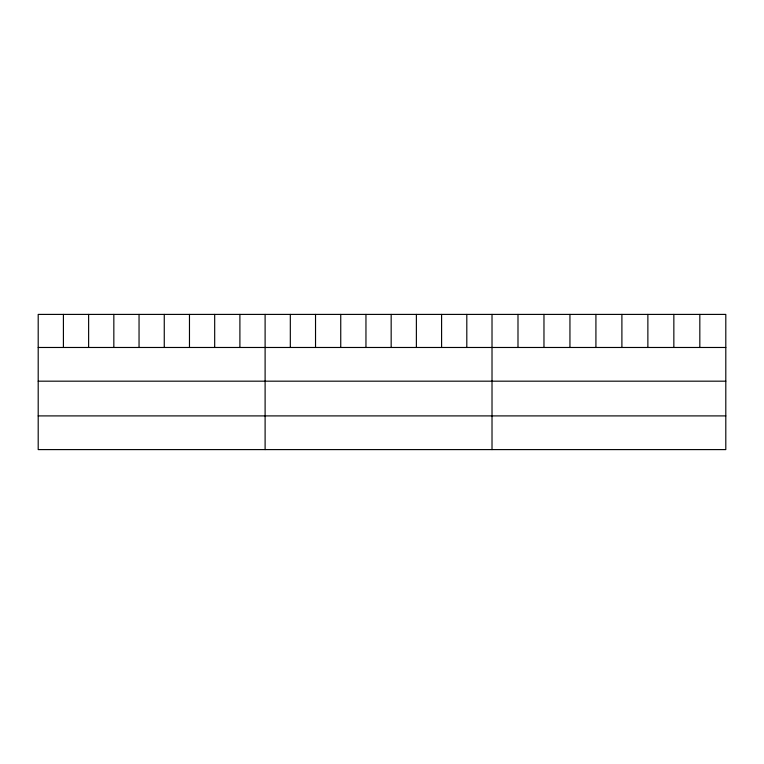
<?xml version="1.0" encoding="UTF-8"?>
<svg xmlns="http://www.w3.org/2000/svg" width="764" height="764" viewBox="0 0 764 764"><rect width="100%" height="100%" fill="white"/><g stroke="black" fill="none" stroke-linecap="round" stroke-linejoin="round"><path stroke-width="1.15" d="M725.8 347.477L725.8 449.595L38.2 449.595L38.2 314.405L725.8 314.405L725.8 347.477L38.2 347.477M38.2 381.179L725.8 381.179M38.2 415.902L725.8 415.902M699.824 314.405L699.824 347.477M673.848 314.405L673.848 347.477M647.872 314.405L647.872 347.477M621.896 314.405L621.896 347.477M595.92 314.405L595.92 347.477M569.944 314.405L569.944 347.477M543.968 314.405L543.968 347.477M517.992 314.405L517.992 347.477M492.016 314.405L492.016 449.595M466.804 314.405L466.804 347.477M441.592 314.405L441.592 347.477M416.38 314.405L416.38 347.477M391.168 314.405L391.168 347.477M365.956 314.405L365.956 347.477M340.744 314.405L340.744 347.477M315.532 314.405L315.532 347.477M290.32 314.405L290.32 347.477M265.108 314.405L265.108 449.595M239.896 314.405L239.896 347.477M214.684 314.405L214.684 347.477M189.472 314.405L189.472 347.477M164.26 314.405L164.26 347.477M139.048 314.405L139.048 347.477M113.836 314.405L113.836 347.477M88.624 314.405L88.624 347.477M63.412 314.405L63.412 347.477"/></g></svg>
